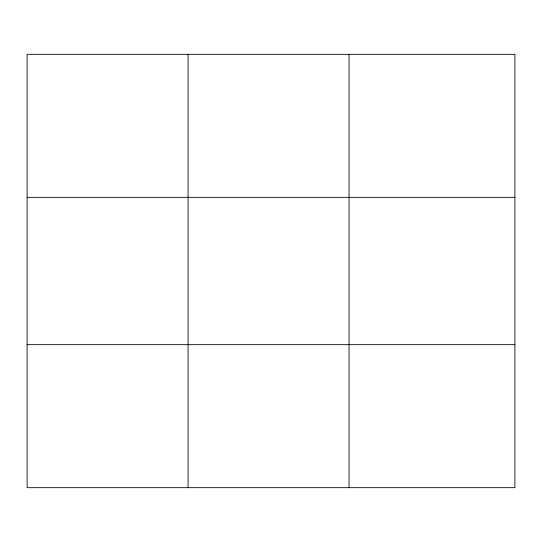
<?xml version="1.0" encoding="UTF-8"?>
<svg xmlns="http://www.w3.org/2000/svg" width="542" height="542" viewBox="0 0 542 542"><rect width="100%" height="100%" fill="white"/><g stroke="black" fill="none" stroke-linecap="round" stroke-linejoin="round"><path stroke-width="0.81" d="M188.074 487.678L188.074 54.322M349.048 487.678L349.048 54.322M514.9 344.671L514.9 487.678L27.1 487.678L27.1 54.322L514.9 54.322L514.9 344.671L27.1 344.671M27.1 197.329L514.9 197.329"/></g></svg>
